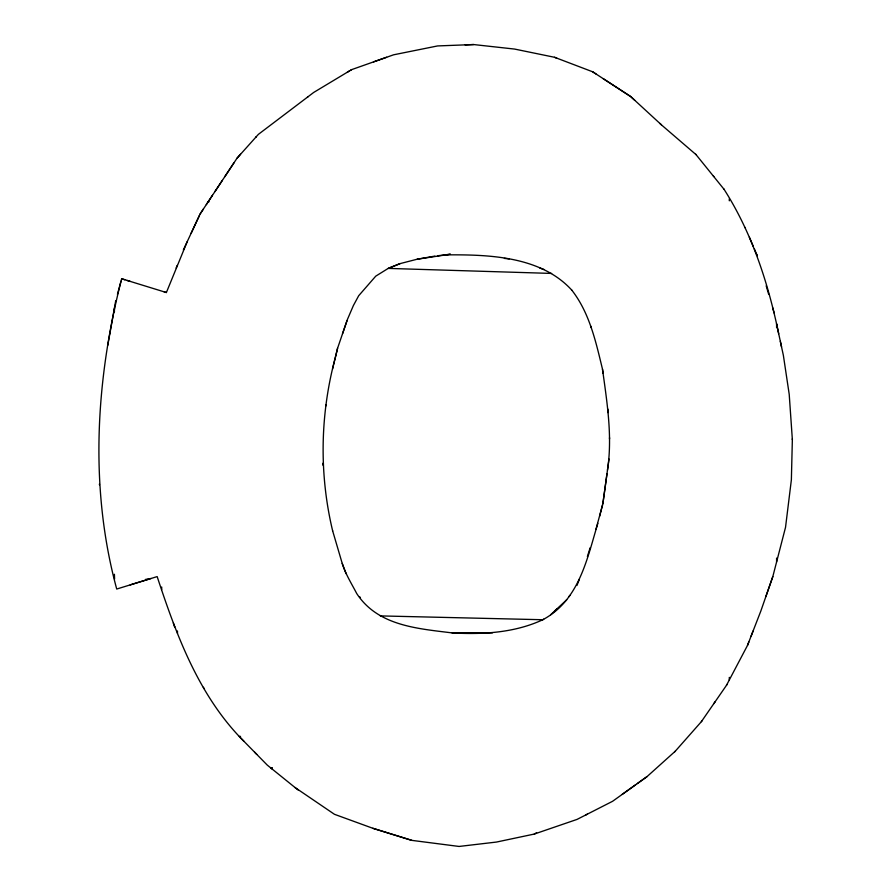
<?xml version="1.0" encoding="UTF-8"?>
<svg xmlns="http://www.w3.org/2000/svg" width="891" height="891" viewBox="0 0 891 891"><rect width="100%" height="100%" fill="white"/><g stroke="black" fill="none" stroke-linecap="round" stroke-linejoin="round"><path stroke-width="1.34" d="M780.327 341.309L783.378 355.409L789.214 394.345L792.355 439.597L791.375 479.781L785.528 527.349L772.82 576.577L760.836 611.037L747.493 645.429L726.477 685.324L701.362 721.677L675.267 751.224L647.033 776.607L612.574 801.299L577.067 819.397L534.277 834.065L496.454 842.062L459.065 846.45L411.82 840.369L372.806 828.274L334.448 814.296L294.977 787.477M609.544 438.929L609.544 437.637M607.484 470.114C612.596 436.534 607.072 402.498 602.494 369.197C595.834 341.721 589.564 312.83 571.744 290.087L571.632 289.965M332.677 530.947L332.621 530.758C319.112 474.19 320.092 414.783 335.061 358.605M325.716 406.196L325.872 404.625M124.818 279.741L121.655 278.76C95.749 379.755 89.178 487.6 116.721 589.04L157.161 576.6C176.028 633.947 197.635 692.585 239.924 737.191L243.922 741.279M599.643 516.257L602.895 503.515L606.971 473.823M602.895 503.515L609.01 458.976M107.755 345.385L109.749 334.203M109.838 333.757L115.73 300.657M434.908 256.096L417.211 259.203L400.092 263.613L388.22 268.403L375.746 276.154L358.694 295.723L353.404 305.524L347.367 319.579L337.589 348.203L334.971 359.017M332.543 369.019L337.589 348.203M596.023 529.109L602.606 504.662M117.445 294.32L121.009 281.177M587.392 556.519L590.176 547.698M597.85 523.318C586.924 559.437 579.139 600.222 542.808 619.735C514.764 632.799 482.933 634.626 452.428 632.944C417.612 628.567 377.851 625.972 356.701 593.506C351.566 583.616 345.519 574.149 342.222 563.424M342.523 333.757L347.022 320.615M765.826 596.68L772.82 576.577M747.493 645.429L748.808 642.043M751.113 636.118L753.084 631.017M576.956 585.454L579.44 579.15M164.089 291.825L166.383 292.526L187.177 241.739M176.14 268.024L177.175 265.429M191.142 233.23L199.439 215.444M183.346 249.959L200.163 213.896L237.051 158.164L258.39 134.352L313.699 92.441L351.6 69.643L393.588 54.808L437.626 45.931L473.6 44.55L514.608 49.072L554.525 57.28L592.66 71.792L596.023 73.975M726.477 685.324L726.911 684.488M200.163 213.896L203.36 209.073M206.311 204.607L212.459 195.318M214.92 191.598L222.293 180.45M224.755 176.741L233.943 162.864M701.362 721.677L702.063 720.663M713.825 703.634L715.061 701.841M568.926 596.68L569.839 595.4M255.706 137.348L256.408 136.568M237.051 158.164L240.537 154.266M555.093 610.602L555.861 609.878M555.928 609.823L556.752 609.054M550.627 614.757L566.698 599.799M674.554 751.859L675.267 751.224M307.506 97.13L308.063 96.707M622.196 794.393L635.55 784.837M637.343 783.557L647.033 776.607M543.666 619.178L542.808 619.735L380.323 615.904M347.334 72.204L349.595 70.846M350.898 70.055L351.6 69.643M534.277 834.065L536.605 832.729M585.688 814.998L587.392 814.129M400.092 263.613L389.133 268.024M386.605 57.269L373.507 61.891M130.175 584.897L151.002 578.493M445.923 254.882C488.68 254.503 540.659 256.118 571.744 290.087M417.211 259.203L450.434 254.202L437.492 255.784M465.135 44.873L473.6 44.55M492.467 632.855L452.049 632.888M208.182 201.789L209.006 201.789M113.736 311.85L114.416 311.85L114.416 308.074M777.353 327.576L776.596 327.576L776.596 324.012M146.915 579.15L148.864 579.15M239.267 736.389L240.537 736.389M388.22 268.403L551.607 273.426M504.395 258.401L509.218 258.913M126.99 280.398L130.175 281.378M121.655 278.76L166.383 292.526M372.806 828.274L411.82 840.369M544.056 269.516L539.823 268.024M556.752 58.127L554.525 57.28M603.162 78.631L630.694 96.562L661.946 125.319L696.016 154.611M592.66 71.792L630.694 96.562L634.693 100.237M298.04 789.949L267.267 765.102L239.924 737.191M659.897 123.426L661.467 124.874M254.536 752.104L256.808 754.432M359.552 596.68L360.421 597.649M695.726 154.254L723.926 189.159M713.368 176.006L713.825 176.574M203.36 687.262L204.195 688.698M723.737 188.803C751.926 232.829 768.165 282.881 778.689 333.757M745.054 227.394L745.422 228.051M749.387 237.284L753.341 246.517M754.387 248.957L757.305 255.75L756.927 254.882M346.098 573.67L342.244 563.502L332.621 530.758M173.311 622.976L174.681 626.908L174.469 626.317M590.588 325.983L591.101 327.576M766.182 285.822L768.688 294.32M772.564 307.473L774.234 313.097M776.518 323.678L781.541 346.911M114.583 579.15L114.416 574.272M602.494 369.197L603.029 373.195M322.709 463.331L322.932 465.225M99.391 484.058L99.469 484.804M792.311 438.929L792.355 439.597M607.862 409.092L608.074 412.633M776.596 558.089L776.596 561.976M729.295 198.86L729.295 200.809M729.295 677.383L729.295 679.978M177.476 630.995L177.476 633.323M161.705 587.024L161.705 589.653M145.946 579.15L145.946 580.052M272.067 767.83L270.652 767.83L272.067 768.978L272.067 767.83"/></g></svg>
